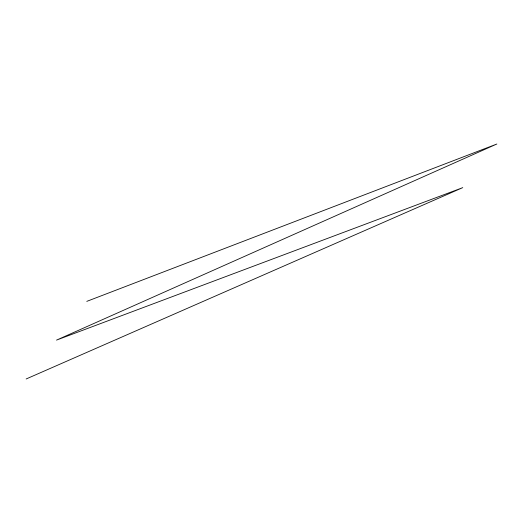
<?xml version="1.0" encoding="UTF-8"?>
<svg xmlns="http://www.w3.org/2000/svg" width="523" height="523" viewBox="0 0 523 523"><rect width="100%" height="100%" fill="white"/><g stroke="black" fill="none" stroke-linecap="round" stroke-linejoin="round"><path stroke-width="0.78" d="M26.15 378.979L462.77 187.633L56.517 340.113L496.85 144.021L86.785 301.372"/></g></svg>
